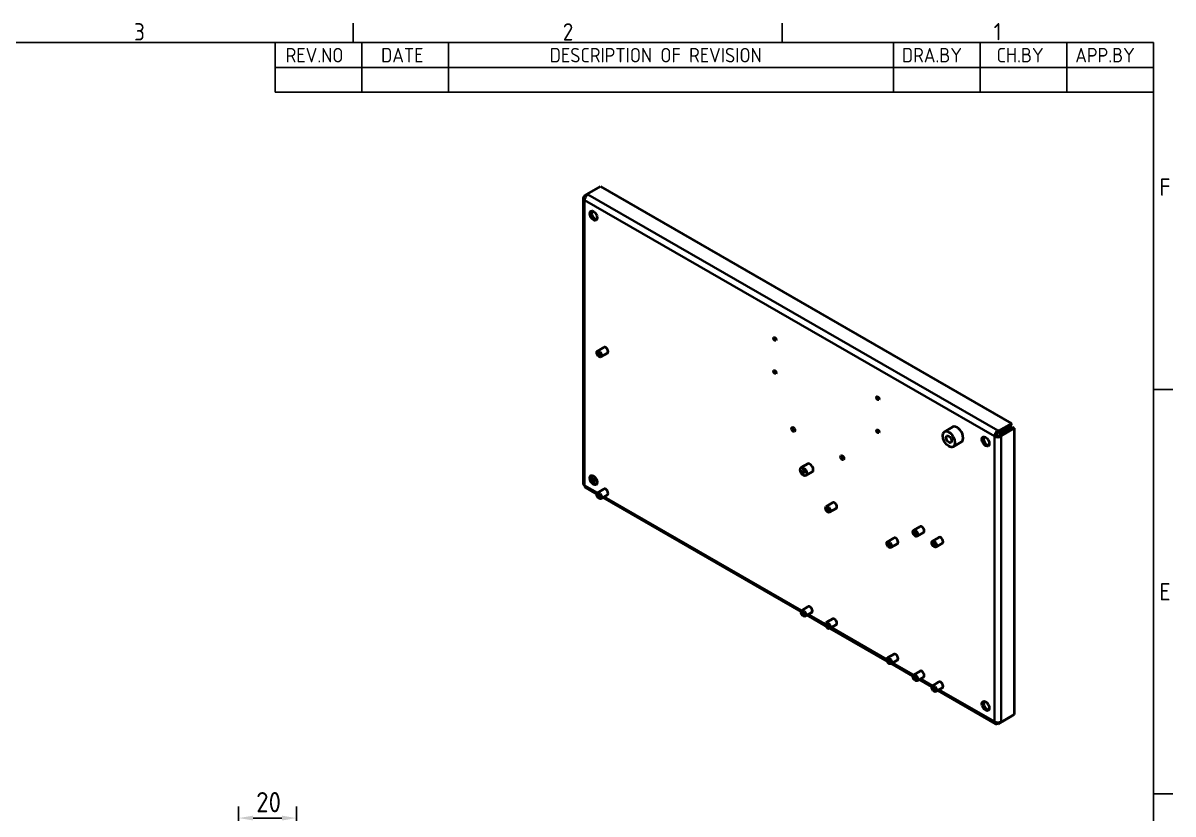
# Model space of a CAD drawing. Header units: millimetres. Extents: x 0 to 1188, y 0 to 840.
# Drawn here: x 776.6 to 1174.8, y 553 to 826.8 of the extents above; entities that cross this region are included whole.
import ezdxf

# ---------------------------------------------------------------- set-up
doc = ezdxf.new("R2010")
doc.units = ezdxf.units.MM
doc.header["$LTSCALE"] = 2
doc.layers.get('0').update_dxf_attribs({"color": 3, "lineweight": 25})
for name, color, linetype, lineweight in [('가시적인 것(ISO)', 3, 'Continuous', 40), ('가시적인 좁은 것(ISO)', 3, 'Continuous', 35), ('경계(ISO)', 7, 'Continuous', 25), ('기호(ISO)', 5, 'Continuous', 25), ('치수(ISO)', 2, 'Continuous', 25)]:
    doc.layers.add(name, color=color, linetype=linetype, lineweight=lineweight)
doc.styles.add('ISO Proportiona M2B', font='isocp.shx')
doc.styles.add('문자 텍스트_M2B', font='isocp.shx')
doc.styles.add('치수 텍스트_PSTEK_POSCO', font='isocp.shx')
doc.dimstyles.new('치수_PSTEK_POSCO', dxfattribs={"dimscale": 2, "dimtxt": 3.5, "dimasz": 2.5, "dimexe": 2, "dimexo": 2.5, "dimgap": 1, "dimtad": 1, "dimrnd": 1e-08, "dimdsep": 46, "dimtxsty": '치수 텍스트_PSTEK_POSCO', "dimcen": 0.09, "dimdle": 10, "dimclrd": 7, "dimclre": 7, "dimclrt": 2, "dimadec": 1, "dimazin": 2, "dimtfac": 1, "dimtmove": 0, "dimatfit": 3, "dimfxl": 0, "dimtolj": 1, "dimlwd": -1, "dimlwe": -1, "dimarcsym": 0})

# ---------------------------------------------------------------- blocks, each defined once
blk = doc.blocks.new('경계 Default Border')
at = {"layer": '경계(ISO)'}
for p, q in [((445.4999923706055, 410), (445.4999923706055, 413.4000015258789)), ((519.7499847412109, 410), (519.7499847412109, 413.4000015258789)), ((584.0000152587891, 350), (587.400016784668, 350)), ((584.0000152587891, 280), (587.400016784668, 280))]:
    blk.add_line(p, q, dxfattribs=at)
at = {"layer": '경계(ISO)', "flags": 128}
blk.add_lwpolyline([(10, 10), (10, 410), (584.0000152587891, 410), (584.0000152587891, 10), (10, 10)], dxfattribs=at)
at = {"layer": '경계(ISO)', "color": 2, "char_height": 3.00000011920929, "attachment_point": 7, "style": '문자 텍스트_M2B'}
for s, insert in [('3', (407.5435395229536, 410.3713945155963)), ('2', (481.752739416884, 410.3713945155963)), ('1', (556.3610661041481, 410.4)), ('F', (585.0445395201642, 383.4999999403954)), ('E', (585.0445395201642, 313.4713944559917))]:
    blk.add_mtext(s, dxfattribs=dict(at, insert=insert))
blk = doc.blocks.new('리비전 내역')
at = {"layer": '기호(ISO)'}
for p, q in [((432.0000152587891, 410), (584.0000152587891, 410)), ((432.0000152587891, 410), (432.0000152587891, 405.72)), ((447.0000152587891, 410), (447.0000152587891, 405.72)), ((462.0000152587891, 410), (462.0000152587891, 405.72)), ((539.0000152587891, 410), (539.0000152587891, 405.72)), ((554.0000152587891, 410), (554.0000152587891, 405.72)), ((569.0000152587891, 410), (569.0000152587891, 405.72)), ((584.0000152587891, 410), (584.0000152587891, 405.72)), ((432.0000152587891, 405.72), (584.0000152587891, 405.72)), ((432.0000152587891, 405.72), (432.0000152587891, 401.4400000000001)), ((447.0000152587891, 405.72), (447.0000152587891, 401.4400000000001)), ((462.0000152587891, 405.72), (462.0000152587891, 401.4400000000001)), ((539.0000152587891, 405.72), (539.0000152587891, 401.4400000000001)), ((554.0000152587891, 405.72), (554.0000152587891, 401.4400000000001)), ((569.0000152587891, 405.72), (569.0000152587891, 401.4400000000001)), ((584.0000152587891, 405.72), (584.0000152587891, 401.4400000000001)), ((432.0000152587891, 401.4400000000001), (584.0000152587891, 401.4400000000001))]:
    blk.add_line(p, q, dxfattribs=at)
at = {"layer": '기호(ISO)', "color": 2, "char_height": 2.5, "attachment_point": 7, "style": 'ISO Proportiona M2B'}
for s, insert in [('REV.NO', (433.7871316270198, 406.5831824209448)), ('DATE', (450.3142470316257, 406.5831824209448)), ('DESCRIPTION OF REVISION', (479.507035692152, 406.5831824209448)), ('DRA.BY', (540.4757492141094, 406.5831824209448)), ('CH.BY', (556.8643067674008, 406.5831824209448)), ('APP.BY', (570.4777492192294, 406.5831824209448))]:
    blk.add_mtext(s, dxfattribs=dict(at, insert=insert))
blk = doc.blocks.new('*D56')
at = {"layer": 'Defpoints', "color": 0, "transparency": 16777216}
for p in [(871.3140414177268, 551.6170181765791), (871.3140414177268, 531.6170181765793), (851.3140414177267, 527.6170181765792)]:
    blk.add_point(p, dxfattribs=at)
at = {"layer": '치수(ISO)', "color": 7, "transparency": 16777216}
for p, q in [((851.3140414177267, 532.6170181765792), (851.3140414177267, 555.6170181765791)), ((871.3140414177268, 536.6170181765793), (871.3140414177268, 555.6170181765791)), ((856.3140414177267, 551.6170181765791), (866.3140414177268, 551.6170181765791))]:
    blk.add_line(p, q, dxfattribs=at)
for points in [[(856.3140414177267, 552.4503515099125), (856.3140414177267, 550.7836848432457), (851.3140414177267, 551.6170181765791)], [(866.3140414177268, 552.4503515099125), (866.3140414177268, 550.7836848432457), (871.3140414177268, 551.6170181765791)]]:
    blk.add_solid(points, dxfattribs=at)
at = {"layer": '치수(ISO)', "color": 2, "transparency": 16777216, "insert": (857.3724075594591, 557.1177071529571), "char_height": 7, "attachment_point": 4, "style": '치수 텍스트_PSTEK_POSCO'}
blk.add_mtext('\\A1;20', dxfattribs=at)

msp = doc.modelspace()

# ---------------------------------------------------------------- linework, layer by layer
at = {"layer": '가시적인 것(ISO)'}
for p, q in [((972.0177403038896, 767.5785372086543), (976.5432237034829, 770.1845897769256)), ((976.5432237034829, 770.1845897769256), (1118.861636215661, 688.2288666661576)), ((970.5834257288388, 766.1750499182665), (970.5834257288388, 667.4153572372877)), ((972.0177403038896, 767.5742275189039), (971.0520548789402, 767.0181262674757)), ((971.4690482537928, 766.7779957533335), (971.0520548789402, 767.0181262674757)), ((971.0520548789402, 767.0181262674757), (971.0520548789402, 766.8265630603343)), ((971.3818802587555, 766.6366292560858), (971.0520548789402, 766.8265630603343)), ((972.1834257288389, 767.4831253180146), (972.0177403038896, 767.5785372086543)), ((972.0177403038896, 767.3736105115289), (972.0177403038896, 767.5785372086543)), ((977.8171073936121, 714.5665177166061), (975.5543656938155, 713.2634914324703)), ((978.9948234129514, 712.5213808073033), (976.7320817131548, 711.2183545231677)), ((1098.531235132633, 686.9833930402461), (1095.702808007887, 685.3546101850765)), ((1114.336152816068, 685.6228140978862), (1114.170467391119, 685.718225988526)), ((1114.170467391119, 685.064188288652), (1114.170467391119, 685.718225988526)), ((1114.170467391119, 685.064188288652), (1114.336152816068, 684.9687763980123)), ((1118.861636215661, 688.2288666661576), (1114.336152816068, 685.6228140978862)), ((1114.336152816068, 684.9687763980123), (1118.861636215661, 687.5748289662836)), ((1114.336152816068, 684.9687763980123), (1114.336152816068, 685.6228140978862)), ((1114.736152816068, 684.2759572248856), (1119.261636215661, 686.882009793157)), ((1115.301838241017, 683.9502006538519), (1119.827321640611, 686.5562532221231)), ((1118.861636215661, 687.5748289662836), (1118.861636215661, 688.2288666661576)), ((1119.261636215661, 686.882009793157), (1119.827321640611, 686.5562532221231)), ((1119.827321640611, 686.5562532221231), (1119.827321640611, 587.4134341268614)), ((1101.525428402139, 681.783892423375), (1098.697001277394, 680.1551095682055)), ((1113.604781966169, 684.084394017744), (1113.03909654122, 683.75863744671)), ((1114.736152816068, 684.0843940177442), (1114.736152816068, 684.2759572248856)), ((1114.736152816068, 684.2759572248856), (1115.301838241017, 683.9502006538519)), ((1114.736152816068, 684.0843940177442), (1115.301838241017, 683.7586374467103)), ((1115.301838241017, 683.7586374467103), (1115.301838241017, 683.9502006538519)), ((1048.318191983412, 674.2109113805595), (1046.055450283615, 672.907885096424)), ((973.6554080602496, 668.7229654214008), (974.8511225737599, 669.4115316150439)), ((1049.915095060482, 671.437844384895), (1047.652353360686, 670.1348181007595)), ((971.3849741903043, 666.0288237394552), (975.313389975146, 663.7665995434193)), ((974.0577039089375, 668.0314683396047), (975.2472767708111, 668.7164977912894)), ((977.8171073936121, 665.5136902260535), (975.5543656938155, 664.210663941918)), ((978.9948234129514, 663.468553316751), (976.7320817131548, 662.1655270326153)), ((977.412889511311, 662.5575781693058), (1046.024068093811, 623.0470281641919)), ((1057.013066886517, 660.785126523446), (1054.750325186721, 659.4821002393103)), ((1058.190782905856, 658.7399896141433), (1055.92804120606, 657.4369633300078)), ((1087.277237121306, 652.5136777713731), (1085.014495421509, 651.2106514872374)), ((1088.454953140645, 650.4685408620705), (1086.192211440848, 649.1655145779348)), ((1078.226270322117, 648.5692551096777), (1075.96352862232, 647.2662288255422)), ((1079.403986341456, 646.5241182003751), (1077.14124464166, 645.2210919162394)), ((1093.782619508223, 648.7674772044842), (1091.519877808427, 647.4644509203484)), ((1094.960335527562, 646.7223402951815), (1092.697593827766, 645.4193140110459)), ((1048.527785512277, 624.7941188468262), (1046.265043812481, 623.4910925626906)), ((1049.705501531617, 622.7489819375237), (1047.44275983182, 621.445955653388)), ((1048.123567629976, 621.8380067900785), (1054.655737019601, 618.0763806142459)), ((1057.013066886517, 620.5618079811929), (1054.750325186721, 619.2587816970573)), ((1058.190782905856, 618.5166710718904), (1055.92804120606, 617.2136447877547)), ((1056.040971596537, 617.2786770745081), (1075.868940455201, 605.8605092004776)), ((1078.226270322117, 608.3459365674248), (1075.96352862232, 607.0429102832891)), ((1079.403986341456, 606.3007996581222), (1077.14124464166, 604.9977733739864)), ((1077.254175032137, 605.0628056607399), (1084.77351970284, 600.7327030483754)), ((1087.277237121306, 602.4797937310096), (1085.014495421509, 601.176767446874)), ((1088.454953140645, 600.434656821707), (1086.192211440848, 599.1316305375714)), ((1086.873019239005, 599.5236816742619), (1091.278902089757, 596.9865024814864)), ((1093.782619508223, 598.7335931641207), (1091.519877808427, 597.430566879985)), ((1094.960335527562, 596.6884562548181), (1092.697593827766, 595.3854299706825)), ((1093.378401625922, 595.7774811073729), (1113.372015852584, 584.2639244099666)), ((1114.336152816068, 584.2469706174113), (1118.861636215661, 586.8530231856826)), ((1119.827321640611, 587.4134341268614), (1115.301838241017, 584.80738155859)), ((1118.861636215661, 586.8573328754331), (1118.861636215661, 586.8530231856826)), ((1114.170467391119, 584.7290791862226), (1114.170467391119, 584.3423825080511)), ((1114.170467391119, 584.3423825080511), (1114.336152816068, 584.2469706174113)), ((1114.336152816068, 584.7340326136815), (1114.336152816068, 584.2469706174113)), ((1115.12321777594, 584.9102422434399), (1115.301838241017, 584.80738155859)), ((1115.301838241017, 584.80738155859), (1115.301838241017, 584.9989447657315))]:
    msp.add_line(p, q, dxfattribs=at)
for centre, major_axis, ratio, start_param, end_param in [((972.1834257288389, 766.1750499182665), (-1.600000000000009, 4.163336342344337e-16), 0.575861700985312, 5.497787143782364, 7.068583470577215), ((972.1834257288389, 766.1750499182665), (0.798451538534767, 1.386533497832422), 0.578093115915639, 0.7834644549747143, 2.354260781769625), ((974.7290101411111, 760.4604248572394), (-0.8982579808519253, 1.559850185061309), 0.5780931159158106, 0.3190490395036144, 2.822543614086097), ((1037.520092310486, 717.7610684737452), (0.3235724859913622, -0.5618926999965134), 0.5780931159158104, 4.198319476408196, 5.226458484360782), ((978.4059654032818, 713.5439492619547), (-0.5888580096696027, 1.022568454651305), 0.5780931159158106, 3.141592653589771, 6.283185307179564), ((1037.520092310486, 706.3154087259495), (0.3235724859913615, -0.5618926999965116), 0.5780931159158106, 4.198319476408194, 5.226458484360782), ((1073.158274082293, 697.2384044986145), (0.3235724859913641, -0.5618926999965164), 0.5780931159158104, 4.198319476408195, 5.226458484360782), ((1043.884053341166, 686.4632142299367), (0.4125998325380292, -0.7164911850048067), 0.5780931159158105, 3.893273076183863, 5.531504884584923), ((1073.158274082293, 685.792744750819), (0.3235724859913641, -0.5618926999965164), 0.5780931159158104, 4.198319476408195, 5.226458484360782), ((1100.028331767386, 684.3836427318106), (-1.497096634753212, 2.599750308435521), 0.5780931159158105, 3.141592653589798, 6.283185307179592), ((1114.170467391119, 684.4101505887779), (-0.7984515385346174, -1.386533497832545), 0.5780931159156392, 3.925057108563911, 5.495853435358858), ((1114.170467391119, 684.4101505887779), (0.399225769267383, 0.693266748916211), 0.5780931159156392, 0.7834644549745882, 2.354260781769732), ((1110.493512128948, 682.2788478091229), (-0.8982579808519303, 1.559850185061318), 0.5780931159158106, 0.319049039503614, 2.822543614086096), ((1114.170467391119, 684.4101505887779), (1.599999999999993, 9.492406860545087e-14), 0.575861700985312, 3.926990816987139, 5.49778714378202), ((1114.170467391119, 684.4101505887779), (0.7999999999999994, 4.749672877224498e-14), 0.5758617009853118, 3.926990816987123, 5.49778714378191), ((1060.854616089645, 676.6905170989223), (0.412599832538027, -0.7164911850048027), 0.5780931159158105, 3.893273076183863, 5.531504884584923), ((1049.116643521947, 672.8243778827273), (-0.7984515385350472, 1.386533497832279), 0.5780931159158106, 3.141592653589738, 6.28318530717953), ((974.7290101411111, 668.8951468748749), (-0.8982579808519253, 1.559850185061309), 0.5780931159158106, 0.3190490395036144, 2.822543614086097), ((972.1834257288389, 667.4153572372877), (-1.599999999999986, 2.775557561562891e-16), 0.5758617009853119, 0, 0.7853981633976286), ((972.183425728839, 667.4153572372877), (-0.7984515385346794, -1.386533497832465), 0.578093115915639, 5.495853435359134, 6.283185307179538), ((978.4059654032818, 664.4911217714024), (-0.5888580096696026, 1.022568454651305), 0.5780931159158105, 3.141592653589771, 6.283185307179564), ((1057.601924896187, 659.7625580687946), (-0.5888580096695976, 1.022568454651307), 0.5780931159158105, 3.141592653589793, 6.283185307179586), ((1087.866095130976, 651.4911093167218), (-0.5888580096695976, 1.022568454651309), 0.5780931159158105, 3.141592674663222, 6.283185307179591), ((1078.815128331787, 647.5466866550264), (-0.5888580096695978, 1.022568454651305), 0.5780931159158104, 3.14159265358979, 6.283185307179583), ((1094.371477517893, 647.7449087498328), (-0.5888580096696026, 1.022568454651305), 0.5780931159158105, 3.141592653589771, 6.283185307179564), ((1049.116643521947, 623.771550392175), (-0.5888580096695963, 1.022568454651307), 0.5780931159158105, 3.141592653589852, 6.283185307179645), ((1057.601924896187, 619.5392395265417), (-0.5888580096695977, 1.022568454651308), 0.5780931159158105, 3.141592653589848, 6.283185307179641), ((1078.815128331787, 607.3233681127736), (-0.5888580096695977, 1.022568454651308), 0.5780931159158105, 3.141592653589848, 6.283185307179641), ((1087.866095130976, 601.4572252763584), (-0.5888580096695976, 1.022568454651314), 0.5780931159158107, 3.141592653589809, 6.283185307179602), ((1094.371477517893, 597.7110247094695), (-0.5888580096695927, 1.022568454651299), 0.5780931159158106, 3.141592653589848, 6.283185307179641), ((1110.493512128948, 590.7135698267584), (-0.8982579808519303, 1.559850185061318), 0.5780931159158106, 0.319049039503614, 2.822543614086096), ((1114.170467391119, 585.6504579077991), (-0.7984515385346873, -1.386533497832477), 0.578093115915639, 5.495853435359082, 7.066649762153876), ((1114.170467391119, 585.6504579077991), (-1.599999999999995, 9.554856905680253e-14), 0.5758617009853119, 0.7853981633978018, 2.356194490192681)]:
    msp.add_ellipse(centre, major_axis=major_axis, ratio=ratio, start_param=start_param, end_param=end_param, dxfattribs=at)
for centre, major_axis, ratio in [((974.1633247161619, 760.1346682862055), (0.8982579808518354, -1.559850185061368), 0.5780931159158106), ((1036.954406885537, 717.4353119027113), (0.3235724859912945, -0.5618926999965507), 0.5780931159158105), ((976.1432237034852, 712.2409229778191), (0.5888580096695368, -1.022568454651342), 0.5780931159158105), ((976.1432237034852, 712.2409229778191), (0.3235724859912945, -0.5618926999965507), 0.5780931159158105), ((1036.954406885537, 705.9896521549158), (0.3235724859912945, -0.5618926999965507), 0.5780931159158105), ((1072.592588657344, 696.9126479275806), (0.3235724859912945, -0.5618926999965507), 0.5780931159158105), ((1043.318367916217, 686.137457658903), (0.412599832537943, -0.7164911850048552), 0.5780931159158105), ((1072.592588657344, 685.4669881797851), (0.3235724859912945, -0.5618926999965507), 0.5780931159158105), ((1097.19990464264, 682.7548598766409), (1.497096634753215, -2.599750308435526), 0.5780931159158103), ((1097.19990464264, 682.7548598766409), (0.6634134220802392, -1.152036020011435), 0.5780931159158105), ((1109.927826703999, 681.953091238089), (0.8982579808518354, -1.559850185061368), 0.5780931159158106), ((1060.288930664696, 676.3647605278884), (0.412599832537943, -0.7164911850048552), 0.5780931159158105), ((1046.85390182215, 671.5213515985918), (0.7984515385350475, -1.38653349783228), 0.5780931159158105), ((974.1633247161619, 668.5693903038409), (0.8982579808518354, -1.559850185061368), 0.5780931159158106), ((1046.85390182215, 671.5213515985918), (0.3235724859912945, -0.5618926999965507), 0.5780931159158105), ((976.1432237034852, 663.1880954872667), (0.5888580096695368, -1.022568454651342), 0.5780931159158105), ((976.1432237034852, 663.1880954872667), (0.3235724859912945, -0.5618926999965507), 0.5780931159158105), ((1055.33918319639, 658.4595317846589), (0.5888580096695368, -1.022568454651342), 0.5780931159158105), ((1055.33918319639, 658.4595317846589), (0.3235724859912945, -0.5618926999965507), 0.5780931159158105), ((1085.603353431179, 650.1880830325861), (0.5888580096695368, -1.022568454651342), 0.5780931159158105), ((1085.603353431179, 650.1880830325861), (0.3235724859912945, -0.5618926999965507), 0.5780931159158105), ((1076.55238663199, 646.2436603708908), (0.5888580096695368, -1.022568454651342), 0.5780931159158105), ((1076.55238663199, 646.2436603708908), (0.3235724859912945, -0.5618926999965507), 0.5780931159158105), ((1092.108735818096, 646.4418824656973), (0.5888580096695368, -1.022568454651342), 0.5780931159158105), ((1092.108735818096, 646.4418824656973), (0.3235724859912945, -0.5618926999965507), 0.5780931159158105), ((1046.85390182215, 622.4685241080393), (0.5888580096695368, -1.022568454651342), 0.5780931159158105), ((1046.85390182215, 622.4685241080393), (0.3235724859912945, -0.5618926999965507), 0.5780931159158105), ((1055.33918319639, 618.236213242406), (0.5888580096695368, -1.022568454651342), 0.5780931159158105), ((1055.33918319639, 618.236213242406), (0.3235724859912945, -0.5618926999965507), 0.5780931159158105), ((1076.55238663199, 606.0203418286378), (0.5888580096695368, -1.022568454651342), 0.5780931159158105), ((1076.55238663199, 606.0203418286378), (0.3235724859912945, -0.5618926999965507), 0.5780931159158105), ((1085.603353431179, 600.1541989922226), (0.5888580096695368, -1.022568454651342), 0.5780931159158105), ((1085.603353431179, 600.1541989922226), (0.3235724859912945, -0.5618926999965507), 0.5780931159158105), ((1092.108735818096, 596.4079984253337), (0.5888580096695368, -1.022568454651342), 0.5780931159158105), ((1092.108735818096, 596.4079984253337), (0.3235724859912945, -0.5618926999965507), 0.5780931159158105), ((1109.927826703999, 590.3878132557245), (0.8982579808518354, -1.559850185061368), 0.5780931159158106)]:
    msp.add_ellipse(centre, major_axis=major_axis, ratio=ratio, dxfattribs=at)
at = {"layer": '가시적인 좁은 것(ISO)'}
for p, q in [((1113.03909654122, 683.75863744671), (971.0520548789407, 765.5235367761987)), ((971.0520548789407, 765.5235367761987), (971.0520548789407, 666.7638440952198)), ((972.1834257288389, 767.4831253180146), (1114.170467391119, 685.718225988526)), ((1113.03909654122, 584.9989447657313), (1113.03909654122, 683.75863744671)), ((1115.301838241017, 683.7586374467103), (1115.301838241017, 584.9989447657315)), ((971.0520548789407, 666.7638440952198), (975.5219305301428, 664.1898138995266)), ((977.8846215903002, 662.8292306067219), (1046.232608648808, 623.4702425202993)), ((1048.595299708966, 622.1096592274945), (1054.504842908664, 618.7065796284709)), ((1056.512703675527, 617.5503295119242), (1075.718046344263, 606.4907082147027)), ((1077.725907111126, 605.334458098156), (1084.982060257837, 601.1559174044827)), ((1087.344751317994, 599.7953341116779), (1091.487442644754, 597.4097168375937)), ((1093.850133704911, 596.049133544789), (1113.03909654122, 584.9989447657313))]:
    msp.add_line(p, q, dxfattribs=at)

# ---------------------------------------------------------------- block references
at = {"xscale": 2, "yscale": 2, "zscale": 2}
msp.add_blockref('경계 Default Border', (0, 0), dxfattribs=at)
at = {"layer": '기호(ISO)', "xscale": 2, "yscale": 2, "zscale": 2}
msp.add_blockref('리비전 내역', (0, 0), dxfattribs=at)

# ---------------------------------------------------------------- dimensions: what is measured, and where the dimension line sits
at = {"layer": '치수(ISO)', "color": 7}
dim = msp.add_linear_dim(base=(871.3140414177268, 551.6170181765791), p1=(851.3140414177267, 527.6170181765792), p2=(871.3140414177268, 531.6170181765793), dimstyle='치수_PSTEK_POSCO', override={"dimdec": 2, "dimtp": 0, "dimtm": -0, "dimtdec": 2, "dimtofl": 0, "dimatfit": 1}, dxfattribs=at)
dim.commit()
dim.dimension.update_dxf_attribs({"geometry": '*D56', "text_midpoint": (861.3140414177268, 551.6170181765791), "dimtype": 160})

doc.saveas('drawing.dxf')
